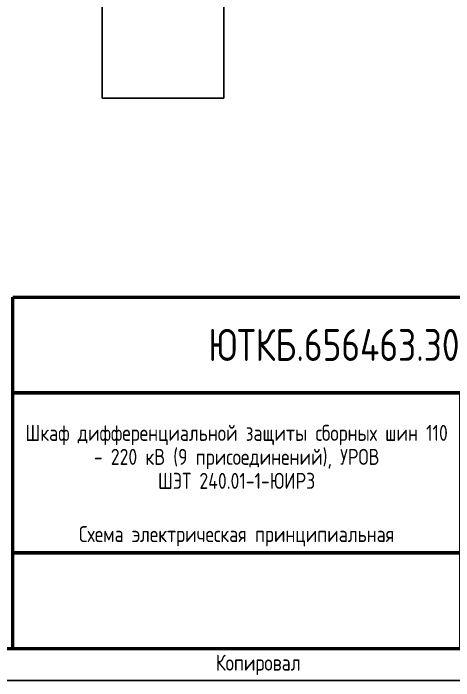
# Model space of a CAD drawing. Header units: millimetres. Extents: x -840 to 2694, y 0 to 584.
# Drawn here: x 295.1 to 363.9, y -0.1 to 104.2 of the extents above; entities that cross this region are included whole.
import ezdxf

# ---------------------------------------------------------------- set-up
doc = ezdxf.new("R2010")
doc.units = ezdxf.units.MM
doc.styles.add('Gost_type_A', font='GOST_0.TTF')

# ---------------------------------------------------------------- blocks, each defined once
blk = doc.blocks.new('Формат_А3')
blk.add_lwpolyline([(-420, 297), (0, 297), (0, 0), (-420, 0)], close=True)
at = {"lineweight": 50}
blk.add_lwpolyline([(-400, 292), (-5, 292), (-5, 5), (-400, 5)], close=True, dxfattribs=at)
blk = doc.blocks.new('Штамп большой нижний')
at = {"lineweight": 50}
for points in [[(-120, 55), (0, 55), (0, 40), (-120, 40)], [(-120, 40), (-50, 40), (-50, 15), (-120, 15)], [(-120, 15), (-50, 15), (-50, 0), (-120, 0)]]:
    blk.add_lwpolyline(points, close=True, dxfattribs=at)
at = {"insert": (-75, -2.53), "char_height": 2.5, "width": 13.1202, "attachment_point": 6, "style": 'Gost_type_A'}
blk.add_mtext('Копировал', dxfattribs=at)

msp = doc.modelspace()

# ---------------------------------------------------------------- linework, layer by layer
msp.add_lwpolyline([(328, 91), (309, 91), (309, 180), (328, 180)], close=True)

# ---------------------------------------------------------------- block references
at = {"color": 1}
msp.add_blockref('Формат_А3', (420, -0.12), dxfattribs=at)
msp.add_blockref('Штамп большой нижний', (415, 4.88))

# ---------------------------------------------------------------- texts
at = {"style": 'Gost_type_A'}
for s, insert, char_height, width, attachment_point in [('ЮТКБ.656463.300-032Э3', (355, 52.38), 5, 120, 5), ('Схема электрическая принципиальная', (330, 20.88), 2.5, 70, 8)]:
    msp.add_mtext(s, dxfattribs=dict(at, insert=insert, char_height=char_height, width=width, attachment_point=attachment_point))
at = {"insert": (330, 34.88), "char_height": 2.5, "width": 68, "attachment_point": 5, "line_spacing_factor": 0.9, "style": 'Gost_type_A'}
msp.add_mtext('Шкаф дифференциальной защиты сборных шин 110 - 220 кВ (9 присоединений), УРОВ \\PШЭТ 240.01-1-ЮИРЗ ', dxfattribs=at)

doc.saveas('drawing.dxf')
